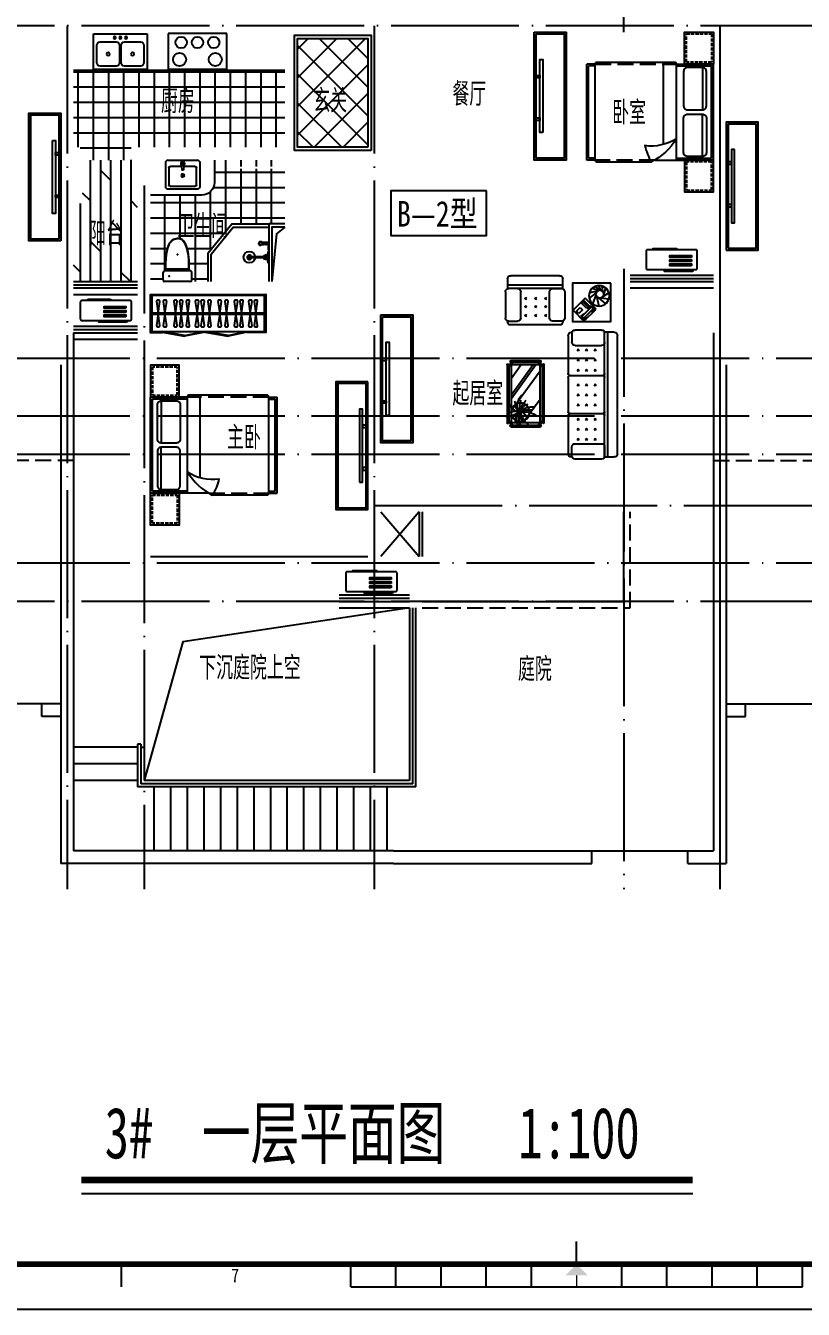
# Model space of a CAD drawing. Extents: x 921942 to 1159542, y -958603 to -790785.
# Drawn here: x 1062360 to 1074516, y -916648 to -896581 of the extents above; entities that cross this region are included whole.
import ezdxf
from ezdxf.enums import TextEntityAlignment as Align

# ---------------------------------------------------------------- set-up
doc = ezdxf.new("R2010")
doc.units = 0
doc.header["$LTSCALE"] = 1000
doc.header["$MEASUREMENT"] = 0
doc.linetypes.add('DASH', pattern=[0.35, 0.25, -0.1])
doc.linetypes.add('DOTE', pattern=[2.42, 2, -0.2, 0.02, -0.2])
for name, color, linetype in [('BALCONY', 6, 'CONTINUOUS'), ('DIM_SYMB', 3, 'CONTINUOUS'), ('DOTE', 1, 'DOTE'), ('PUB_TEXT', 7, 'CONTINUOUS'), ('STAIR', 2, 'CONTINUOUS'), ('TT', 7, 'CONTINUOUS'), ('厨卫', 8, 'CONTINUOUS'), ('图框', 255, 'CONTINUOUS'), ('家具', 8, 'CONTINUOUS'), ('平面填充', 250, 'CONTINUOUS'), ('看线', 2, 'CONTINUOUS'), ('空调', 8, 'CONTINUOUS'), ('造型墙', 55, 'CONTINUOUS')]:
    doc.layers.add(name, color=color, linetype=linetype)
doc.styles.add('DIM_FONT', font='SIMPLEX', dxfattribs={"width": 0.7, "bigfont": 'GBCBIG'})
doc.styles.get("Standard").update_dxf_attribs({"font": 'GBENOR', "bigfont": 'GBCBIG'})
doc.styles.add('TKZ1', font='SIMHEI.TTF', dxfattribs={"width": 0.7})
doc.styles.add('长仿宋', font='SimSun.ttf', dxfattribs={"width": 0.7, "height": 5})
doc.styles.add('黑体', font='SIMHEI.TTF', dxfattribs={"width": 0.8})

# ---------------------------------------------------------------- blocks, each defined once
blk = doc.blocks.new('图框2')
at = {"layer": '图框', "color": 0}
for p, q in [((84100, 59400), (0, 59400)), ((42800, 1000), (42800, 1500)), ((32725, 500), (32725, 1000)), ((37800, 500), (37800, 1000)), ((38800, 500), (38800, 1000)), ((39800, 500), (39800, 1000)), ((40800, 500), (40800, 1000)), ((41800, 500), (41800, 1000)), ((43800, 500), (43800, 1000)), ((44800, 500), (44800, 1000)), ((45800, 500), (45800, 1000)), ((46800, 500), (46800, 1000)), ((47800, 500), (47800, 1000)), ((37800, 500), (47800, 500)), ((0, 0), (84100, 0))]:
    blk.add_line(p, q, dxfattribs=at)
at = {"layer": '图框', "color": 0, "const_width": 120}
blk.add_lwpolyline([(83100, 58400), (2500, 58400), (2500, 1000), (83100, 1000)], close=True, dxfattribs=at)
at = {"layer": '图框', "color": 0, "const_width": 30}
blk.add_lwpolyline([(42800, 750), (42800, 500)], dxfattribs=at)
at = {"layer": '图框', "color": 0}
blk.add_solid([(42550, 750), (43050, 750), (42800, 1000)], dxfattribs=at)
at = {"layer": '图框', "color": 0, "style": 'TKZ1', "width": 0.85}
blk.add_text('7', height=300, dxfattribs=at).set_placement((35244, 750), align=Align.MIDDLE)
blk = doc.blocks.new('空调机')
at = {"layer": '空调', "color": 8}
for p, q in [((2416486, -275315), (2416486, -275325)), ((2416849, -275305), (2416496, -275305)), ((2416859, -275325), (2416859, -275315))]:
    blk.add_line(p, q, dxfattribs=at)
blk.add_lwpolyline([(2416186, -275325), (2416946, -275325, -0.414214), (2416966, -275345), (2416966, -275615, -0.414214), (2416946, -275635), (2416186, -275635, -0.414214), (2416166, -275615), (2416166, -275345, -0.414214)], format="xyb", close=True, dxfattribs=at)
for points in [[(2416256, -275445), (2416592, -275445), (2416592, -275416), (2416256, -275416)], [(2416256, -275511), (2416592, -275511), (2416592, -275482), (2416256, -275482)], [(2416235, -275664), (2416675, -275664), (2416675, -275649), (2416235, -275649)], [(2416256, -275577), (2416592, -275577), (2416592, -275548), (2416256, -275548)]]:
    blk.add_lwpolyline(points, close=True, dxfattribs=at)
for centre, start, end in [((2416496, -275315), 90, 180), ((2416849, -275315), 0, 90)]:
    blk.add_arc(centre, 10, start, end, dxfattribs=at)
blk = doc.blocks.new('wasfsdgdfh')
at = {"layer": '厨卫', "linetype": 'ByBlock'}
for p, q in [((-317, 406), (241, 406)), ((-317, -432), (-317, 406)), ((241, 406), (241, -432)), ((-190, 51), (-190, 305)), ((-140, 356), (140, 356)), ((190, 305), (190, 51)), ((140, 0), (-140, 0)), ((-190, -330), (-190, -76)), ((-140, -25), (140, -25)), ((190, -76), (190, -330)), ((140, -381), (-140, -381)), ((241, -432), (-317, -432))]:
    blk.add_line(p, q, dxfattribs=at)
at = {"layer": '厨卫', "linetype": 'ByBlock', "extrusion": (0, 0, -1)}
for centre, major_axis, start_param, end_param in [((-140, 305), (0.1, 50.8), 4.711206, 6.282002), ((0, 178), (-18, 18), 3.926991, 10.210176), ((140, 305), (-0.1, 50.8), 0.001187, 1.571983), ((-254, 76), (-13.5, 13.5), 3.926991, 10.210176), ((-254, -13), (-13.5, 13.5), 3.926991, 10.210176), ((-140, 51), (-0.1, 50.8), 3.142779, 4.713576), ((140, 51), (0.1, 50.8), 1.569613, 3.140409), ((-254, -102), (-13.5, 13.5), 3.926991, 10.210176), ((-140, -76), (0.1, 50.8), 4.711206, 6.282002), ((0, -203), (-18, 18), 3.926991, 10.210176), ((140, -76), (-0.1, 50.8), 0.001187, 1.571983), ((-140, -330), (-0.1, 50.8), 3.142779, 4.713576), ((140, -330), (0.1, 50.8), 1.569613, 3.140409)]:
    blk.add_ellipse(centre, major_axis=major_axis, ratio=1, start_param=start_param, end_param=end_param, dxfattribs=at)
blk = doc.blocks.new('aswqdfrsgfh')
at = {"layer": '厨卫', "linetype": 'ByBlock'}
for p, q in [((-513, 299), (-513, -260)), ((401, 299), (-513, 299)), ((401, -260), (401, 299)), ((-513, -260), (401, -260))]:
    blk.add_line(p, q, dxfattribs=at)
for centre, radius in [((-310, 159), 88.9), ((-56, 159), 88.9), ((198, 159), 88.9), ((-336, -108), 102), ((223, -108), 102)]:
    blk.add_circle(centre, radius, dxfattribs=at)
blk = doc.blocks.new('asfdfgfhfg')
at = {"layer": '家具', "color": 6}
for p, q in [((-683, 1543), (-673, 1632)), ((-651, 1566), (-616, 1640)), ((-632, 1568), (-564, 1629)), ((-677, 1466), (-777, 1525)), ((-649, 1450), (-776, 1433)), ((-694, 1502), (-729, 1600)), ((-609, 1454), (-722, 1355)), ((-583, 1478), (-618, 1320)), ((-611, 1564), (-511, 1595)), ((-598, 1556), (-471, 1530)), ((-581, 1533), (-467, 1445)), ((-575, 1501), (-521, 1357))]:
    blk.add_line(p, q, dxfattribs=at)
at = {"layer": '家具'}
for p, q in [((-54, 1595), (-54, 1745)), ((-54, 1645), (809, 1645)), ((-4, 1795), (759, 1795)), ((809, 1745), (809, 1592)), ((-575, 1274), (-405, 1443)), ((-386, 1406), (-471, 1321)), ((-405, 1443), (-216, 1255)), ((-348, 1368), (-386, 1406)), ((-87, 1545), (-87, 1134)), ((-54, 1595), (809, 1595)), ((102, 1595), (-37, 1595)), ((152, 1134), (152, 1545)), ((198, 1453), (229, 1423)), ((229, 1453), (198, 1423)), ((356, 1453), (386, 1423)), ((386, 1453), (356, 1423)), ((514, 1453), (544, 1423)), ((544, 1453), (514, 1423)), ((602, 1134), (602, 1545)), ((652, 1595), (792, 1595)), ((842, 1545), (842, 1134)), ((-386, 1085), (-575, 1274)), ((-556, 1274), (-509, 1227)), ((-504, 1326), (-551, 1278)), ((-551, 1278), (-509, 1236)), ((-532, 1278), (-504, 1307)), ((-532, 1278), (-381, 1128)), ((-509, 1236), (-499, 1245)), ((-509, 1227), (-495, 1241)), ((-462, 1283), (-504, 1326)), ((-353, 1156), (-504, 1307)), ((-452, 1283), (-499, 1330)), ((-471, 1321), (-433, 1283)), ((-471, 1274), (-462, 1283)), ((-466, 1269), (-452, 1283)), ((-452, 1302), (-367, 1387)), ((-433, 1283), (-348, 1368)), ((-216, 1255), (-386, 1085)), ((-325, 1297), (-363, 1260)), ((-363, 1260), (-306, 1203)), ((-268, 1241), (-325, 1297)), ((-306, 1203), (-268, 1241)), ((198, 1326), (229, 1296)), ((229, 1326), (198, 1296)), ((356, 1326), (386, 1296)), ((386, 1326), (356, 1296)), ((514, 1326), (544, 1296)), ((544, 1326), (514, 1296)), ((-424, 1151), (-414, 1161)), ((-381, 1109), (-424, 1151)), ((-386, 1189), (-377, 1198)), ((-334, 1156), (-381, 1109)), ((-381, 1128), (-353, 1156)), ((-377, 1198), (-334, 1156)), ((-54, 1084), (-54, 1075)), ((-37, 1084), (102, 1084)), ((-4, 1025), (759, 1025)), ((198, 1189), (229, 1159)), ((229, 1189), (198, 1159)), ((386, 1189), (356, 1159)), ((356, 1189), (386, 1159)), ((514, 1189), (544, 1159)), ((544, 1189), (514, 1159)), ((792, 1084), (652, 1084)), ((809, 1084), (809, 1075)), ((-909, -988), (-909, 862)), ((-859, 912), (-706, 912)), ((-759, -1038), (-759, 912)), ((-709, -1038), (-709, 912)), ((-709, 755), (-709, 896)), ((-659, 946), (-247, 946)), ((-197, 912), (-189, 912)), ((-197, 896), (-197, 755)), ((-139, 862), (-139, 264)), ((-247, 705), (-659, 705)), ((-546, 651), (-576, 620)), ((-546, 620), (-576, 651)), ((-409, 651), (-439, 620)), ((-409, 620), (-439, 651)), ((-282, 651), (-312, 620)), ((-282, 620), (-312, 651)), ((-546, 463), (-576, 493)), ((-546, 493), (-576, 463)), ((-409, 493), (-439, 463)), ((-409, 463), (-439, 493)), ((-282, 493), (-312, 463)), ((-282, 463), (-312, 493)), ((236, -505), (236, 404)), ((246, 414), (251, 414)), ((261, 368), (333, 440)), ((261, 396), (305, 440)), ((261, -505), (261, 404)), ((287, 455), (287, 450)), ((297, 465), (756, 465)), ((297, 440), (756, 440)), ((791, 368), (719, 440)), ((791, 396), (747, 440)), ((766, 455), (766, 450)), ((791, 404), (791, -505)), ((806, 414), (801, 414)), ((816, 404), (816, -505)), ((-169, 235), (-679, 235)), ((-546, 335), (-576, 305)), ((-546, 305), (-576, 335)), ((-409, 335), (-439, 305)), ((-409, 305), (-439, 335)), ((-282, 335), (-312, 305)), ((-282, 305), (-312, 335)), ((-139, 206), (-139, -332)), ((301, 305), (751, -315)), ((364, 400), (751, -134)), ((407, 400), (751, -75)), ((595, 400), (751, 185)), ((-546, 75), (-576, 105)), ((-546, 105), (-576, 75)), ((-409, 75), (-439, 105)), ((-409, 105), (-439, 75)), ((-282, 75), (-312, 105)), ((-282, 105), (-312, 75)), ((-546, -52), (-576, -82)), ((-546, -82), (-576, -52)), ((-409, -82), (-439, -52)), ((-409, -52), (-439, -82)), ((-282, -82), (-312, -52)), ((-282, -52), (-312, -82)), ((301, -138), (565, -500)), ((-169, -361), (-679, -361)), ((-546, -240), (-576, -210)), ((-546, -210), (-576, -240)), ((-409, -240), (-439, -210)), ((-409, -210), (-439, -240)), ((-282, -240), (-312, -210)), ((-282, -210), (-312, -240)), ((-139, -390), (-139, -988)), ((-546, -431), (-576, -461)), ((-546, -461), (-576, -431)), ((-546, -619), (-576, -588)), ((-546, -588), (-576, -619)), ((-409, -431), (-439, -461)), ((-409, -461), (-439, -431)), ((-409, -588), (-439, -619)), ((-409, -619), (-439, -588)), ((-282, -431), (-312, -461)), ((-282, -461), (-312, -431)), ((-282, -588), (-312, -619)), ((-282, -619), (-312, -588)), ((246, -515), (251, -515)), ((261, -468), (333, -540)), ((261, -496), (305, -540)), ((287, -555), (287, -550)), ((756, -540), (297, -540)), ((756, -565), (297, -565)), ((791, -468), (719, -540)), ((791, -496), (747, -540)), ((766, -555), (766, -550)), ((806, -515), (801, -515)), ((-546, -746), (-576, -776)), ((-546, -776), (-576, -746)), ((-409, -746), (-439, -776)), ((-409, -776), (-439, -746)), ((-282, -746), (-312, -776)), ((-282, -776), (-312, -746)), ((-709, -881), (-709, -1021)), ((-247, -831), (-659, -831)), ((-197, -1021), (-197, -881)), ((-709, -1038), (-859, -1038)), ((-659, -1071), (-247, -1071)), ((-197, -1038), (-189, -1038))]:
    blk.add_line(p, q, dxfattribs=at)
for points in [[(-805, 1679), (-205, 1679), (-205, 1079), (-805, 1079)], [(301, 400), (751, 400), (751, -500), (301, -500)]]:
    blk.add_lwpolyline(points, close=True, dxfattribs=at)
at = {"layer": '家具', "color": 3, "const_width": 12}
for points in [[(643, -155, 1), (643, -167, 1)], [(415, -356, 1), (415, -368, 1)], [(484, -251, 1), (484, -263, 1)], [(540, -295, 1), (540, -307, 1)], [(540, -336, 1), (540, -348, 1)], [(547, -221, 1), (547, -233, 1)], [(597, -328, 1), (597, -340, 1)], [(606, -309, 1), (606, -321, 1)], [(610, -339, 1), (610, -351, 1)], [(616, -325, 1), (616, -337, 1)], [(629, -320, 1), (629, -332, 1)], [(649, -284, 1), (649, -296, 1)], [(672, -257, 1), (672, -269, 1)], [(550, -449, 1), (550, -461, 1)], [(613, -518, 1), (613, -530, 1)], [(686, -441, 1), (686, -453, 1)]]:
    blk.add_lwpolyline(points, format="xyb", close=True, dxfattribs=at)
at = {"layer": '家具', "color": 6}
for centre, radius in [((-623, 1480), 160), ((-634, 1508), 60)]:
    blk.add_circle(centre, radius, dxfattribs=at)
at = {"layer": '家具'}
blk.add_circle((609, -339), 144, dxfattribs=at)
for centre, radius, start, end in [((-4, 1745), 50, 90, 180), ((759, 1745), 50, 0, 90), ((-37, 1545), 50, 90, 180), ((102, 1545), 50, 0, 90), ((652, 1545), 50, 90, 180), ((792, 1545), 50, 0, 90), ((-37, 1134), 50, 180, 270), ((-4, 1075), 50, 180, 270), ((102, 1134), 50, 270, 0), ((652, 1134), 50, 180, 270), ((759, 1075), 50, 270, 0), ((792, 1134), 50, 270, 0), ((-859, 862), 50, 90, 180), ((-659, 896), 50, 90, 180), ((-247, 896), 50, 0, 90), ((-189, 862), 50, 0, 90), ((-659, 755), 50, 180, 270), ((-247, 755), 50, 270, 0), ((246, 404), 10, 90, 180), ((251, 404), 10, 0, 90), ((297, 455), 10, 90, 180), ((297, 450), 10, 180, 270), ((756, 455), 10, 0, 90), ((756, 450), 10, 270, 0), ((801, 404), 10, 90, 180), ((806, 404), 10, 0, 90), ((-679, 265), 30, 180, 270), ((-679, 205), 30, 90, 180), ((-169, 265), 30, 270, 0), ((-169, 205), 30, 0, 90), ((-679, -331), 30, 180, 270), ((-679, -391), 30, 90, 180), ((-169, -331), 30, 270, 0), ((-169, -391), 30, 0, 90), ((246, -505), 10, 180, 270), ((251, -505), 10, 270, 0), ((297, -550), 10, 90, 180), ((297, -555), 10, 180, 270), ((756, -550), 10, 0, 90), ((756, -555), 10, 270, 0), ((801, -505), 10, 180, 270), ((806, -505), 10, 270, 0), ((-859, -988), 50, 180, 270), ((-659, -881), 50, 90, 180), ((-247, -881), 50, 0, 90), ((-189, -988), 50, 270, 0), ((-659, -1021), 50, 180, 270), ((-247, -1021), 50, 270, 0)]:
    blk.add_arc(centre, radius, start, end, dxfattribs=at)
at = {"layer": '家具', "color": 3}
for centre, radius, start, end in [((329, -375), 291, 13.0452, 49.7766), ((366, -260), 293, 348.5516, 40.9815), ((121, -311), 502, 358.3286, 18.729), ((435, -141), 259, 318.7581, 353.8624), ((606, -140), 193, 276.9904, 348.0284), ((550, -656), 325, 81.2496, 128.2333), ((424, -513), 260, 44.4861, 99.3762), ((461, -645), 346, 65.0888, 95.9637), ((315, -300), 287, 301.315, 352.1378), ((439, -395), 190, 24.0956, 76.2953), ((-633, 982), 1790, 309.0488, 312.6799), ((-32, -299), 642, 340.5249, 357.8244), ((395, -436), 234, 323.3231, 25.7633), ((1027, 363), 810, 238.9873, 250.361), ((496, -453), 169, 332.9909, 45.9102), ((565, -207), 126, 298.8901, 348.4579), ((453, -480), 233, 355.8741, 36.9558), ((648, -813), 490, 73.8561, 89.1105), ((816, -188), 219, 252.9456, 276.4814)]:
    blk.add_arc(centre, radius, start, end, dxfattribs=at)
at = {"layer": '家具', "style": 'DIM_FONT', "width": 0.8, "flags": 9}
for tag, p, rotation in [('YSIZE', (377, 1795), 180), ('XSIZE', (377, 1795), 180), ('YSIZE', (-909, -63), 270), ('XSIZE', (-909, -63), 270)]:
    blk.add_attdef(tag, p, '', height=0.5, rotation=rotation, dxfattribs=at)
blk = doc.blocks.new('A$C2FB07499')
at = {"layer": '家具', "ltscale": 0.5}
blk.add_lwpolyline([(500, 0), (0, 0), (0, 2000), (500, 2000)], close=True, dxfattribs=at)
at = {"layer": '家具', "color": 251, "ltscale": 40}
for points in [[(470, 30), (30, 30), (30, 1970), (470, 1970)], [(368, 1572), (415, 1572), (415, 428), (368, 428)], [(415, 1381), (480, 1381), (480, 1343), (415, 1343)], [(415, 717), (480, 717), (480, 679), (415, 679)]]:
    blk.add_lwpolyline(points, close=True, dxfattribs=at)
blk = doc.blocks.new('dgfgf')
at = {"layer": '家具'}
blk.add_lwpolyline([(7597, -62676), (7147, -62676), (7147, -63176), (7597, -63176), (7597, -62676), (7517, -62676)], dxfattribs=at)
at = {"layer": '家具', "color": 251, "linetype": 'DASH', "ltscale": 0.2}
blk.add_lwpolyline([(7567, -62706), (7177, -62706), (7177, -63146), (7567, -63146)], close=True, dxfattribs=at)
blk = doc.blocks.new('A$C72813290')
at = {"layer": '家具'}
for p, q in [((579, 500), (579, 2010)), ((1830, 2030), (599, 2030)), ((779, 753), (779, 2030)), ((579, 2000), (0, 2000)), ((0, 500), (0, 2000)), ((30, 530), (30, 1970)), ((579, 1970), (30, 1970)), ((170, 1945), (170, 1283)), ((1850, 500), (1850, 2000)), ((1850, 2000), (1980, 2000)), ((1850, 1970), (1950, 1970)), ((1950, 530), (1950, 1970)), ((1980, 500), (1980, 2000)), ((170, 555), (170, 1217)), ((912, 500), (0, 500)), ((579, 530), (30, 530)), ((1830, 470), (967, 470)), ((1850, 530), (1950, 530)), ((1850, 500), (1980, 500))]:
    blk.add_line(p, q, dxfattribs=at)
at = {"layer": '家具', "linetype": 'DASH'}
for p, q in [((1850, 2000), (579, 2000)), ((912, 500), (1850, 500))]:
    blk.add_line(p, q, dxfattribs=at)
at = {"layer": '家具'}
for points in [[(170, 1945), (405, 1945, -0.414214), (465, 1885), (465, 1343, -0.414214), (405, 1283), (170, 1283, -0.414214), (110, 1343), (110, 1885, -0.414214)], [(170, 555), (405, 555, 0.414214), (465, 615), (465, 1157, 0.414214), (405, 1217), (170, 1217, 0.414214), (110, 1157), (110, 615, 0.414214)]]:
    blk.add_lwpolyline(points, format="xyb", close=True, dxfattribs=at)
blk.add_lwpolyline([(579, 833, 0.180302), (1071, 725, -0.088637), (967, 470, 28871.271551)], format="xyb", dxfattribs=at)
for centre, radius, start, end in [((599, 2010), 20, 90, 180), ((1819, 2001), 30.7, 357.6884, 69.6917), ((1392, 1313), 944, 210.6075, 243.2773), ((1819, 499), 30.7, 290.3566, 2.3152)]:
    blk.add_arc(centre, radius, start, end, dxfattribs=at)
blk.add_blockref('dgfgf', (-7147, 65176), dxfattribs=at)
at = {"layer": '家具', "xscale": -1, "rotation": 180}
blk.add_blockref('dgfgf', (-7147, -62676), dxfattribs=at)
blk = doc.blocks.new('sderg fhfgjghj')
at = {"layer": '家具'}
blk.add_line((934, 186), (934, 206), dxfattribs=at)
at = {"layer": '家具', "color": 8}
for p, q in [((-553, -83), (1212, -84)), ((-553, -103), (1212, -104))]:
    blk.add_line(p, q, dxfattribs=at)
at = {"layer": '家具'}
for points in [[(-390, 187), (-390, 207), (-573, 207), (-573, -393), (1232, -394), (1232, 206), (934, 206)], [(-388, 187), (934, 186), (1212, 186), (1212, -374), (-553, -373), (-553, 187), (-388, 187)]]:
    blk.add_lwpolyline(points, dxfattribs=at)
for points in [[(-388, 196), (-40, 259), (-39, 250), (-386, 187)], [(276, 196), (-40, 259), (-42, 250), (274, 187)], [(278, 196), (640, 259), (642, 249), (280, 186)], [(934, 196), (640, 259), (638, 249), (932, 186)]]:
    blk.add_lwpolyline(points, close=True, dxfattribs=at)
at = {"layer": '家具', "color": 8}
for points in [[(-479, -280), (-452, -93), (-479, 93, -0.459921), (-459, 117), (-445, 117, -0.459921), (-425, 93), (-452, -93), (-425, -280, -0.459921), (-445, -303), (-459, -303, -0.459921)], [(-372, -280), (-346, -93), (-372, 93, -0.459921), (-353, 117), (-338, 117, -0.459921), (-319, 93), (-346, -93), (-319, -280, -0.459921), (-338, -303), (-353, -303, -0.459921)], [(-209, -280), (-182, -93), (-209, 93, -0.459921), (-189, 117), (-175, 117, -0.459921), (-155, 93), (-182, -93), (-155, -280, -0.459921), (-175, -303), (-189, -303, -0.459921)], [(-120, -280), (-93, -93), (-120, 93, -0.459921), (-100, 117), (-86, 117, -0.459921), (-66, 93), (-93, -93), (-66, -280, -0.459921), (-86, -303), (-100, -303, -0.459921)], [(-13, -280), (13, -93), (-13, 93, -0.459921), (6, 117), (21, 117, -0.459921), (40, 93), (13, -93), (40, -280, -0.459921), (21, -303), (6, -303, -0.459921)], [(128, -280), (155, -93), (128, 93, -0.459921), (148, 117), (162, 117, -0.459921), (182, 93), (155, -93), (182, -280, -0.459921), (162, -303), (148, -303, -0.459921)], [(217, -280), (244, -93), (217, 93, -0.459921), (236, 117), (251, 117, -0.459921), (270, 93), (244, -93), (270, -280, -0.459921), (251, -303), (236, -303, -0.459921)], [(323, -280), (350, -93), (323, 93, -0.459921), (343, 117), (357, 117, -0.459921), (377, 93), (350, -93), (377, -280, -0.459921), (357, -303), (343, -303, -0.459921)], [(483, -280), (510, -93), (483, 93, -0.459921), (503, 117), (518, 117, -0.459921), (537, 93), (510, -93), (537, -280, -0.459921), (518, -303), (503, -303, -0.459921)], [(590, -280), (617, -93), (590, 93, -0.459921), (610, 117), (624, 117, -0.459921), (644, 93), (617, -93), (644, -280, -0.459921), (624, -303), (610, -303, -0.459921)], [(737, -280), (764, -93), (737, 93, -0.459921), (757, 117), (771, 117, -0.459921), (791, 93), (764, -93), (791, -280, -0.459921), (771, -303), (757, -303, -0.459921)], [(826, -280), (852, -93), (826, 93, -0.459921), (845, 117), (860, 117, -0.459921), (879, 93), (852, -93), (879, -280, -0.459921), (860, -303), (845, -303, -0.459921)], [(961, -280), (988, -93), (961, 93, -0.459921), (981, 117), (995, 117, -0.459921), (1015, 93), (988, -93), (1015, -280, -0.459921), (995, -303), (981, -303, -0.459921)], [(1049, -280), (1076, -93), (1049, 93, -0.459921), (1069, 117), (1083, 117, -0.459921), (1103, 93), (1076, -93), (1103, -280, -0.459921), (1083, -303), (1069, -303, -0.459921)]]:
    blk.add_lwpolyline(points, format="xyb", close=True, dxfattribs=at)
blk = doc.blocks.new('asfdgfhgfh')
at = {"layer": '厨卫', "lineweight": -3}
for p, q in [((-222, -50), (-222, -125)), ((-222, -72), (-192, -72)), ((-192, -50), (-192, -125)), ((-12, -37), (-12, -27)), ((4, -42), (4, -315)), ((14, -315), (14, -42)), ((31, -37), (31, -27))]:
    blk.add_line(p, q, dxfattribs=at)
at = {"layer": '厨卫', "color": 8}
for p, q in [((-6, -37), (-6, -27)), ((24, -34), (24, -27))]:
    blk.add_line(p, q, dxfattribs=at)
at = {"layer": '厨卫', "lineweight": -3}
for points in [[(-195, -40), (-195, -12), (-219, -12), (-219, -40)], [(-1, -27), (-46, -27), (-76, -22), (-76, -12)], [(-76, -12), (94, -12), (94, -22), (64, -27), (19, -27)], [(-19, -61), (-29, -61), (-29, -57), (-19, -57)], [(4, -82), (-19, -82), (-19, -37), (-6, -37)], [(24, -37), (37, -37), (37, -82), (14, -82)], [(37, -57), (47, -57), (47, -61), (37, -61)]]:
    blk.add_lwpolyline(points, dxfattribs=at)
for points in [[(-162, -12), (-162, -22), (-106, -22), (-106, -12)], [(40, -12), (40, -22), (-22, -22), (-22, -12)]]:
    blk.add_lwpolyline(points, close=True, dxfattribs=at)
at = {"layer": '厨卫', "color": 8}
for points in [[(4, -62), (-6, -62), (-6, -34), (-1, -34)], [(19, -34), (24, -34), (24, -62), (14, -62)]]:
    blk.add_lwpolyline(points, dxfattribs=at)
blk.add_lwpolyline([(19, -22), (19, -42), (-1, -42), (-1, -22)], close=True, dxfattribs=at)
for centre, radius in [((-207, -50), 15), ((-207, -99), 15), ((9, -315), 5)]:
    blk.add_circle(centre, radius, dxfattribs=at)
at = {"layer": '厨卫', "lineweight": -3}
blk.add_circle((9, -315), 89.5, dxfattribs=at)
for centre, start, end in [((-239, -119), 286.4181, 340.3267), ((-175, -119), 199.6733, 253.5819)]:
    blk.add_arc(centre, 17.7, start, end, dxfattribs=at)
at = {"layer": '厨卫', "color": 8}
for centre, radius, start, end in [((-207, -50), 17, 133.3359, 208.0725), ((-207, -99), 17, 151.9275, 28.0725), ((-207, -50), 17, 331.9275, 46.6641), ((9, -315), 35, 98.2132, 81.7868), ((9, -315), 9, 123.749, 56.251)]:
    blk.add_arc(centre, radius, start, end, dxfattribs=at)
at = {"layer": '厨卫', "lineweight": -3, "extrusion": (0, 0, -1)}
for centre, major_axis, ratio, start_param, end_param in [((-207, -147), (33.6, 0), 0.612909, -0.37962, 3.521213), ((-207, -138), (31.4, 0), 0.47884, -1.072899, 4.214492)]:
    blk.add_ellipse(centre, major_axis=major_axis, ratio=ratio, start_param=start_param, end_param=end_param, dxfattribs=at)
blk = doc.blocks.new('asfdgfh')
at = {"layer": '厨卫', "ltscale": 100}
for p, q in [((-266, -207, 0), (-266, -92, 0)), ((159, -67, 0), (-241, -67, 0)), ((145, -40, 0), (-228, -40, 0)), ((184, -207, 0), (184, -92, 0)), ((159, -232, 0), (-241, -232, 0))]:
    blk.add_line(p, q, dxfattribs=at)
for centre, radius, start, end in [((-241, -92, 0), 25, 90, 180), ((-261, -39, 0), 33.7, 303.6157, 10.847), ((178, -39, 0), 33.9, 169.3113, 235.1347), ((159, -92, 0), 25, 0, 90), ((-241, -207, 0), 25, 180, 270), ((159, -207, 0), 25, 270, 0)]:
    blk.add_arc(centre, radius, start, end, dxfattribs=at)
for points, knots in [([(-227, -33, 0), (-227, 85, 0), (-226, 243, 0), (-137, 424, 0), (-69, 441, 0), (-41, 448, 0)], [0, 0, 0, 0, 355.24272, 473.249847, 556.576042, 556.576042, 556.576042, 556.576042]), ([(-222, -41, 0), (-222, -2, 0), (-222, 29, 0), (-220, 90, 0), (-219, 121, 0), (-213, 182, 0), (-208, 213, 0), (-198, 258, 0), (-194, 273, 0), (-187, 296, 0), (-184, 303, 0), (-180, 315, 0), (-179, 319, 0), (-176, 326, 0), (-174, 330, 0), (-170, 341, 0), (-167, 348, 0), (-160, 363, 0), (-156, 369, 0), (-148, 382, 0), (-143, 389, 0), (-134, 400, 0), (-129, 405, 0), (-121, 412, 0), (-118, 414, 0), (-112, 418, 0), (-109, 420, 0), (-102, 423, 0), (-99, 425, 0), (-92, 428, 0), (-89, 429, 0), (-78, 433, 0), (-71, 435, 0), (-56, 440, 0), (-48, 441, 0), (-40, 443, 0)], [0, 0, 0, 0, 92.762674, 92.762674, 185.525347, 185.525347, 278.288021, 278.288021, 324.669358, 324.669358, 347.860026, 347.860026, 359.45536, 359.45536, 371.050694, 371.050694, 394.241363, 394.241363, 417.432031, 417.432031, 440.6227, 440.6227, 463.813368, 463.813368, 475.408702, 475.408702, 487.004036, 487.004036, 498.599371, 498.599371, 510.194705, 510.194705, 533.385373, 533.385373, 556.576042, 556.576042, 556.576042, 556.576042]), ([(140, -40, 0), (140, -2, 0), (139, 29, 0), (138, 90, 0), (136, 121, 0), (130, 182, 0), (125, 213, 0), (115, 258, 0), (111, 273, 0), (104, 296, 0), (101, 303, 0), (97, 315, 0), (96, 319, 0), (93, 326, 0), (92, 330, 0), (87, 341, 0), (84, 348, 0), (77, 363, 0), (73, 369, 0), (65, 382, 0), (61, 389, 0), (51, 400, 0), (46, 405, 0), (38, 412, 0), (35, 414, 0), (29, 418, 0), (26, 420, 0), (20, 423, 0), (16, 425, 0), (10, 428, 0), (6, 429, 0), (-4, 433, 0), (-12, 435, 0), (-27, 440, 0), (-35, 441, 0), (-43, 443, 0)], [0, 0, 0, 0, 92.762674, 92.762674, 185.525347, 185.525347, 278.288021, 278.288021, 324.669358, 324.669358, 347.860026, 347.860026, 359.45536, 359.45536, 371.050694, 371.050694, 394.241363, 394.241363, 417.432031, 417.432031, 440.6227, 440.6227, 463.813368, 463.813368, 475.408702, 475.408702, 487.004036, 487.004036, 498.599371, 498.599371, 510.194705, 510.194705, 533.385373, 533.385373, 556.576042, 556.576042, 556.576042, 556.576042]), ([(145, -33, 0), (144, 85, 0), (143, 243, 0), (54, 424, 0), (-13, 441, 0), (-41, 448, 0)], [0, 0, 0, 0, 355.24272, 473.249847, 556.576042, 556.576042, 556.576042, 556.576042])]:
    blk.add_open_spline(points, degree=3, knots=knots, dxfattribs=at)
at = {"layer": '厨卫'}
for p in [(-42, 189, 0), (-171, -149, 0)]:
    blk.add_point(p, dxfattribs=at)
blk = doc.blocks.new('dfdsf')
at = {"layer": '家具'}
for p, q in [((-6119, -27345), (-6119, -27726)), ((-5626, -27307), (-6081, -27307)), ((-5588, -27726), (-5588, -27345)), ((-6081, -27765), (-5626, -27765))]:
    blk.add_line(p, q, dxfattribs=at)
at = {"layer": '家具', "color": 8}
for p, q in [((-6068, -27695), (-6068, -27428)), ((-6049, -27409), (-5869, -27409)), ((-5872, -27364), (-5886, -27364)), ((-5867, -27351), (-5876, -27341)), ((-5867, -27377), (-5876, -27387)), ((-5870, -27392), (-5866, -27466)), ((-5866, -27466), (-5841, -27466)), ((-5854, -27345), (-5854, -27332)), ((-5854, -27383), (-5854, -27396)), ((-5837, -27392), (-5841, -27466)), ((-5831, -27341), (-5840, -27350)), ((-5831, -27387), (-5840, -27377)), ((-5838, -27409), (-5658, -27409)), ((-5835, -27364), (-5821, -27364)), ((-5639, -27428), (-5639, -27695)), ((-5658, -27714), (-6049, -27714))]:
    blk.add_line(p, q, dxfattribs=at)
for centre, radius in [((-5854, -27364), 32.3), ((-5854, -27364), 18.8), ((-5855, -27549), 25.4), ((-5855, -27549), 16)]:
    blk.add_circle(centre, radius, dxfattribs=at)
at = {"layer": '家具'}
for centre, start, end in [((-6081, -27345), 90, 180), ((-5626, -27345), 0, 90), ((-6081, -27726), 180, 270), ((-5626, -27726), 270, 0)]:
    blk.add_arc(centre, 38.1, start, end, dxfattribs=at)
at = {"layer": '家具', "color": 8}
for centre, start, end in [((-6049, -27428), 90, 180), ((-5658, -27428), 0, 90), ((-6049, -27695), 180, 270), ((-5658, -27695), 270, 0)]:
    blk.add_arc(centre, 19.1, start, end, dxfattribs=at)

msp = doc.modelspace()

# ---------------------------------------------------------------- hatches: boundary and pattern name
at = {"layer": '平面填充'}
h = msp.add_hatch(dxfattribs=at)
h.set_pattern_fill('NET', color=256, scale=100, angle=45, style=0)
h.set_pattern_definition([(45, (404567.73, -356083.9), (-224.5064, 224.5064), []), (135, (404567.73, -356083.9), (-224.5064, -224.5064), [])])
h.paths.add_polyline_path([(1067710, -898481), (1066610, -898481), (1066610, -896781), (1067710, -896781)])
h = msp.add_hatch(dxfattribs=at)
h.set_pattern_fill('NET', color=256, scale=75, angle=90, style=0)
h.set_pattern_definition([(90, (-146017.92, 5430.47), (-238.125, 1e-14), []), (180, (-146017.92, 5430.47), (-3e-14, -238.125), [])])
h.paths.add_polyline_path([(1064010, -898581), (1063250, -898581), (1063250, -898681), (1064003, -898681, 0.032151)])
h.paths.add_polyline_path([(1064010, -898481), (1064210, -898481), (1066410, -898481), (1066410, -898381), (1065680, -898381), (1065680, -898341), (1065680, -898341, -0.388153), (1066410, -897583), (1066410, -897281), (1063110, -897281), (1063110, -898481), (1063210, -898481), (1063210, -898581), (1063250, -898581), (1064010, -898581)])
edge = h.paths.add_edge_path()
edge.add_line((1066410, -898381), (1066410, -897583))
edge.add_arc((1066460, -898361), 780, 93.6753, 178.5307)
edge.add_line((1065680, -898341), (1065680, -898341))
edge.add_line((1065680, -898341), (1065680, -898381))
edge.add_line((1065680, -898381), (1066410, -898381))
h = msp.add_hatch(dxfattribs=at)
h.set_pattern_fill('DOLMIT', color=256, scale=200, angle=90, style=0)
h.set_pattern_definition([(90, (404567.73, -356083.9), (-158.748412, 1e-14), []), (135, (404567.73, -356083.9), (-317.4966, -317.4966), [224.50425, -449.008])])
h.paths.add_polyline_path([(1064003, -898681), (1063250, -898681), (1063250, -899361, 0.369737)], flags=17)
h.paths.add_polyline_path([(1064110, -899181), (1064110, -898681), (1064010, -898681), (1064003, -898681, -0.369737), (1063250, -899361), (1063250, -899361), (1063210, -899361), (1063210, -898681), (1063110, -898681), (1063110, -900581), (1064110, -900581), (1064110, -900081)])
h = msp.add_hatch(dxfattribs=at)
h.set_pattern_fill('NET', color=256, scale=75, angle=90, style=0)
h.set_pattern_definition([(90, (1074062.04, -926494.09), (-238.125, 1e-14), []), (180, (1074062.04, -926494.09), (-3e-14, -238.125), [])])
edge = h.paths.add_edge_path()
edge.add_line((1065680, -898821), (1065680, -898821))
edge.add_line((1065680, -898821), (1065680, -898781))
edge.add_line((1065680, -898781), (1066410, -898781))
edge.add_line((1066410, -898781), (1066410, -898681))
edge.add_line((1066410, -898681), (1065310, -898681))
edge.add_line((1065310, -898681), (1065310, -899031))
edge.add_arc((1065110, -899031), 200, -90, 0, ccw=False)
edge.add_line((1065110, -899231), (1064310, -899231))
edge.add_line((1064310, -899231), (1064310, -900081))
edge.add_line((1064310, -900081), (1064310, -900581))
edge.add_line((1064310, -900581), (1064532, -900581))
edge.add_arc((1064532, -900556), 25, 180, 270, ccw=False)
edge.add_line((1064507, -900556), (1064507, -900441))
edge.add_arc((1064532, -900441), 25, 90.1822, 180, ccw=False)
edge.add_arc((1064512, -900388), 33.7, 304.4786, 370.847)
edge.add_spline(control_points=[(1064546, -900382), (1064546, -900264), (1064547, -900107), (1064636, -899925), (1064704, -899908), (1064732, -899901)], knot_values=[0, 0, 0, 0, 355.24272, 473.249847, 556.576042, 556.576042, 556.576042, 556.576042], degree=3, periodic=0)
edge.add_spline(control_points=[(1064732, -899901), (1064760, -899908), (1064827, -899925), (1064916, -900107), (1064917, -900264), (1064918, -900382)], knot_values=[0, 0, 0, 0, 83.326195, 201.333322, 556.576042, 556.576042, 556.576042, 556.576042], degree=3, periodic=0)
edge.add_arc((1064951, -900388), 33.9, 169.3113, 235.1347)
edge.add_arc((1064932, -900441), 25, 0, 90, ccw=False)
edge.add_line((1064957, -900441), (1064957, -900556))
edge.add_arc((1064932, -900556), 25, -90, 0, ccw=False)
edge.add_line((1064932, -900581), (1065210, -900581))
edge.add_line((1065210, -900581), (1065210, -900131))
edge.add_line((1065210, -900131), (1065585, -899681))
edge.add_line((1065585, -899681), (1066160, -899681))
edge.add_line((1066160, -899681), (1066410, -899681))
edge.add_line((1066410, -899681), (1066410, -899579))
edge.add_arc((1066460, -898801), 780, 181.4693, 266.3247, ccw=False)
h.paths.add_polyline_path([(1064663, -900006), (1065571, -900006), (1065571, -899471), (1064663, -899471)], flags=25)
edge = h.paths.add_edge_path()
edge.add_line((1066410, -899579), (1066410, -898821))
edge.add_line((1066410, -898821), (1065680, -898821))
edge.add_arc((1066460, -898801), 780, 181.4693, 266.3247)

# ---------------------------------------------------------------- linework, layer by layer
at = {"layer": 'BALCONY', "color": 8}
for p, q in [((1063110, -900581), (1064110, -900581)), ((1071810, -900481), (1073110, -900481)), ((1063110, -900781), (1064110, -900781)), ((1071810, -900681), (1073110, -900681)), ((1063110, -901281), (1064110, -901281)), ((1063110, -901481), (1064110, -901481)), ((1067260, -905481), (1068360, -905481)), ((1067260, -905681), (1068360, -905681))]:
    msp.add_line(p, q, dxfattribs=at)
at = {"layer": 'BALCONY'}
for p, q in [((1071810, -900531), (1073110, -900531)), ((1071810, -900581), (1073110, -900581)), ((1063110, -900631), (1064110, -900631)), ((1063110, -900681), (1064110, -900681)), ((1063110, -901331), (1064110, -901331)), ((1063110, -901381), (1064110, -901381)), ((1067260, -905531), (1068360, -905531)), ((1067260, -905581), (1068360, -905581)), ((1068410, -908431), (1068410, -905681)), ((1068460, -908481), (1068460, -905681)), ((1064110, -907811), (1064110, -908481)), ((1064160, -907811), (1064110, -907811)), ((1064160, -907811), (1064160, -908431)), ((1068410, -908431), (1064160, -908431)), ((1068460, -908481), (1064110, -908481))]:
    msp.add_line(p, q, dxfattribs=at)
msp.add_lwpolyline([(1068560, -905581), (1071710, -905581), (1071710, -904181)], dxfattribs=at)
at = {"layer": 'DIM_SYMB', "const_width": 105}
msp.add_lwpolyline([(1063230, -914627), (1072787, -914627)], dxfattribs=at)
at = {"layer": 'DIM_SYMB'}
msp.add_lwpolyline([(1063230, -914837), (1072787, -914837)], dxfattribs=at)
at = {"layer": 'DOTE', "linetype": 'DOTE'}
for p, q in [((1071710, -896681), (1071710, -880281)), ((1063010, -896581), (1063010, -910081)), ((1067810, -896581), (1067810, -910081)), ((1073210, -896581), (1073210, -910081)), ((1073210, -897081), (1073210, -910081)), ((1064210, -899081), (1064210, -910081)), ((1071710, -900381), (1071710, -910081)), ((1052310, -901781), (1084591, -901781)), ((1052310, -902681), (1084591, -902681)), ((1052310, -903281), (1084591, -903281)), ((1067810, -904081), (1084591, -904081)), ((1052310, -904981), (1084591, -904981)), ((1084591, -905581), (1052310, -905581))]:
    msp.add_line(p, q, dxfattribs=at)
at = {"layer": 'DOTE', "color": 1, "linetype": 'DOTE'}
msp.add_line((1084591, -896581), (1052310, -896581), dxfattribs=at)
at = {"layer": 'PUB_TEXT'}
msp.add_lwpolyline([(1069566, -899161), (1068066, -899161), (1068066, -899861), (1069566, -899861)], close=True, dxfattribs=at)
at = {"layer": 'STAIR'}
for p, q in [((1064110, -907861), (1063110, -907861)), ((1064110, -908121), (1063110, -908121)), ((1064110, -908381), (1063110, -908381)), ((1064370, -909481), (1064370, -908481)), ((1064630, -909481), (1064630, -908481)), ((1064890, -909481), (1064890, -908481)), ((1065150, -909481), (1065150, -908481)), ((1065410, -909481), (1065410, -908481)), ((1065670, -909481), (1065670, -908481)), ((1065930, -909481), (1065930, -908481)), ((1066190, -909481), (1066190, -908481)), ((1066450, -909481), (1066450, -908481)), ((1066710, -909481), (1066710, -908481)), ((1066970, -909481), (1066970, -908481)), ((1067230, -909481), (1067230, -908481)), ((1067490, -909481), (1067490, -908481)), ((1067750, -909481), (1067750, -908481)), ((1068010, -909481), (1068010, -908481))]:
    msp.add_line(p, q, dxfattribs=at)
at = {"layer": '家具'}
for p, q in [((1067910, -904181), (1068510, -904881)), ((1068510, -904181), (1067910, -904881)), ((1068510, -904181), (1068510, -904881)), ((1068560, -904181), (1068560, -904881))]:
    msp.add_line(p, q, dxfattribs=at)
for points in [[(1066410, -897281), (1063110, -897281)], [(1065210, -900581), (1065210, -900131), (1065585, -899681), (1066160, -899681)], [(1065260, -900581), (1065260, -900155), (1065602, -899731), (1066160, -899731)], [(1066410, -899681), (1066160, -899681), (1066160, -900581)], [(1066410, -899731), (1066210, -899731), (1066210, -900581)], [(1066410, -899731), (1066281, -899837), (1066210, -900581)]]:
    msp.add_lwpolyline(points, dxfattribs=at)
msp.add_lwpolyline([(1065310, -898681), (1065310, -899031, -0.414214), (1065110, -899231), (1064310, -899231)], format="xyb", dxfattribs=at)
at = {"layer": '平面填充'}
for points in [[(1067760, -898531), (1066560, -898531), (1066560, -896731), (1067760, -896731)], [(1067710, -898481), (1066610, -898481), (1066610, -896781), (1067710, -896781)]]:
    msp.add_lwpolyline(points, close=True, dxfattribs=at)
at = {"layer": '看线', "linetype": 'DASH'}
for points in [[(1063110, -901881), (1063110, -903381), (1059260, -903381)], [(1073110, -901881), (1073110, -903381), (1076960, -903381)], [(1068560, -905681), (1071810, -905681), (1071810, -904181)]]:
    msp.add_lwpolyline(points, dxfattribs=at)
at = {"layer": '看线'}
msp.add_lwpolyline([(1064310, -904881), (1067710, -904881)], dxfattribs=at)
at = {"layer": '造型墙'}
for p, q in [((1063110, -901381), (1063110, -909481)), ((1073110, -901381), (1073110, -909481)), ((1062910, -901881), (1062910, -909681)), ((1073310, -901881), (1073310, -907181)), ((1068360, -905681), (1068360, -908381)), ((1073310, -906881), (1073310, -909681)), ((1062910, -907181), (1055010, -907181)), ((1062610, -907381), (1062610, -907181)), ((1073310, -907181), (1081210, -907181)), ((1073610, -907381), (1073610, -907181)), ((1062910, -907381), (1062610, -907381)), ((1073310, -907381), (1073610, -907381)), ((1064160, -907861), (1064210, -907861)), ((1064210, -907861), (1064210, -908381)), ((1068360, -908381), (1064210, -908381)), ((1068110, -909481), (1063110, -909481)), ((1068110, -909481), (1073110, -909481)), ((1071210, -909681), (1071210, -909481)), ((1072710, -909681), (1072710, -909481)), ((1068110, -909681), (1062910, -909681)), ((1068110, -909681), (1071210, -909681)), ((1072710, -909681), (1073310, -909681))]:
    msp.add_line(p, q, dxfattribs=at)
msp.add_lwpolyline([(1068360, -905681), (1064818, -906212), (1064210, -908381)], dxfattribs=at)

# ---------------------------------------------------------------- block references
at = {"layer": '厨卫', "xscale": -1}
msp.add_blockref('asfdfgfhfg', (1070701, -902285), dxfattribs=at)
at = {"layer": '图框', "color": 0, "linetype": 'ByBlock', "xscale": 0.7063020216301084, "yscale": 0.7063020213972777, "zscale": 0.7063020214030876}
for p in [(1040742, -916648), (1040742, -958603)]:
    msp.add_blockref('图框2', p, dxfattribs=at)
at = {"layer": '家具'}
for name, p, rotation in [('wasfsdgdfh', (1063852, -897024), 270), ('A$C2FB07499', (1070810, -896681), 180), ('asfdgfhgfh', (1066171, -900192), 270), ('A$C2FB07499', (1068410, -901102), 180.0000000066701)]:
    msp.add_blockref(name, p, dxfattribs=dict(at, rotation=rotation))
for name, p in [('aswqdfrsgfh', (1065101, -897002)), ('A$C2FB07499', (1062410, -899947)), ('asfdgfh', (1064773, -900349, 0)), ('A$C72813290', (1064310, -904389))]:
    msp.add_blockref(name, p, dxfattribs=at)
at = {"layer": '家具', "xscale": -1}
for name, p in [('A$C72813290', (1073110, -899181)), ('A$C2FB07499', (1073810, -900091))]:
    msp.add_blockref(name, p, dxfattribs=at)
for name, p, rotation in [('dfdsf', (1058961, -871374), 5.336083575002704e-08), ('sderg fhfgjghj', (1064883, -901174), 180), ('A$C2FB07499', (1067210, -902147), 180)]:
    msp.add_blockref(name, p, dxfattribs=dict(at, rotation=rotation))
at = {"layer": '空调', "xscale": -1}
for p in [(3489023, -624758), (3480180, -625554), (3484331, -629792)]:
    msp.add_blockref('空调机', p, dxfattribs=at)

# ---------------------------------------------------------------- texts
at = {"layer": 'PUB_TEXT'}
for s, height, style, width, p in [('B—2型', 400, '黑体', 0.8, (1068164, -899722)), ('3#  一层平面图   1:100', 797.47, '长仿宋', 0.7, (1063595, -914289))]:
    msp.add_text(s, height=height, dxfattribs=dict(at, style=style, width=width)).set_placement(p)
at = {"layer": 'TT', "color": 0, "linetype": 'Continuous'}
for s, p in [('厨房', (1064475, -897949)), ('玄关', (1066855, -897939)), ('餐厅', (1069031, -897835)), ('卧室', (1071528, -898124)), ('阳台', (1063351, -900017)), ('卫生间', (1064732, -899901)), ('起居室', (1069031, -902518)), ('主卧', (1065507, -903206)), ('下沉庭院上空', (1065072, -906804)), ('庭院', (1070055, -906826))]:
    msp.add_text(s, height=367.5, dxfattribs=at).set_placement(p)

doc.saveas('drawing.dxf')
